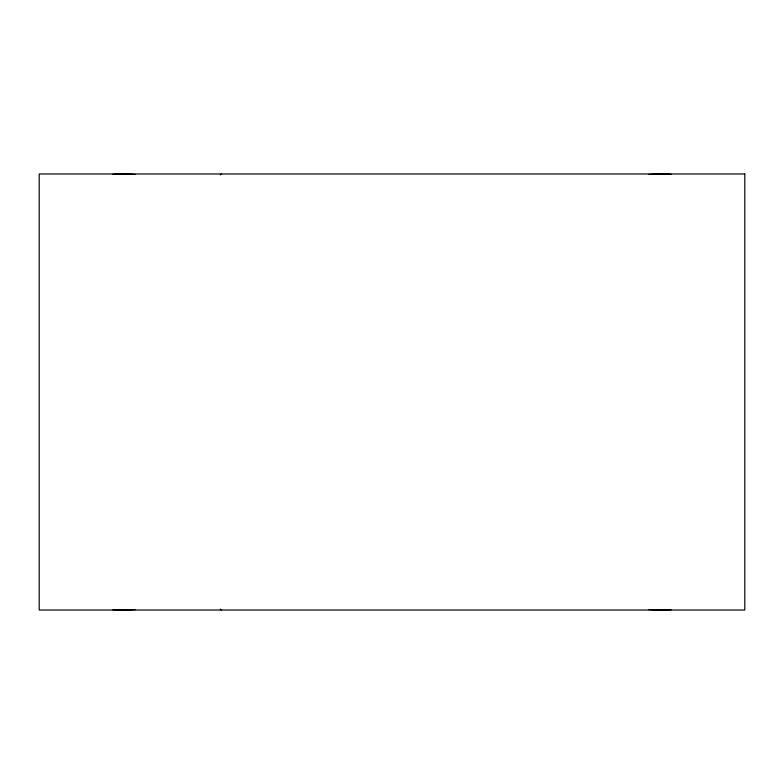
<?xml version="1.0" encoding="UTF-8"?>
<svg xmlns="http://www.w3.org/2000/svg" width="784" height="784" viewBox="0 0 784 784"><rect width="100%" height="100%" fill="white"/><g stroke="black" fill="none" stroke-linecap="round" stroke-linejoin="round"><path stroke-width="1.18" d="M220.245 174.881L221.059 173.979M220.245 609.119L221.059 610.021M135.152 609.56A47.422 4.812 -5.9 0 1 121.402 609.991A47.422 4.812 -5.9 0 1 112.72 609.658M112.72 174.381A47.422 4.812 5.9 0 1 121.402 174.038A47.422 4.812 5.9 0 1 135.152 174.469M671.28 609.658A47.422 4.812 5.9 0 1 662.598 609.991A47.422 4.812 5.9 0 1 648.858 609.56M648.858 174.469A47.422 4.812 -5.9 0 1 662.598 174.038A47.422 4.812 -5.9 0 1 671.28 174.381M744.8 173.979L39.2 173.979L39.2 610.021L744.8 610.021L744.8 173.979"/></g></svg>
